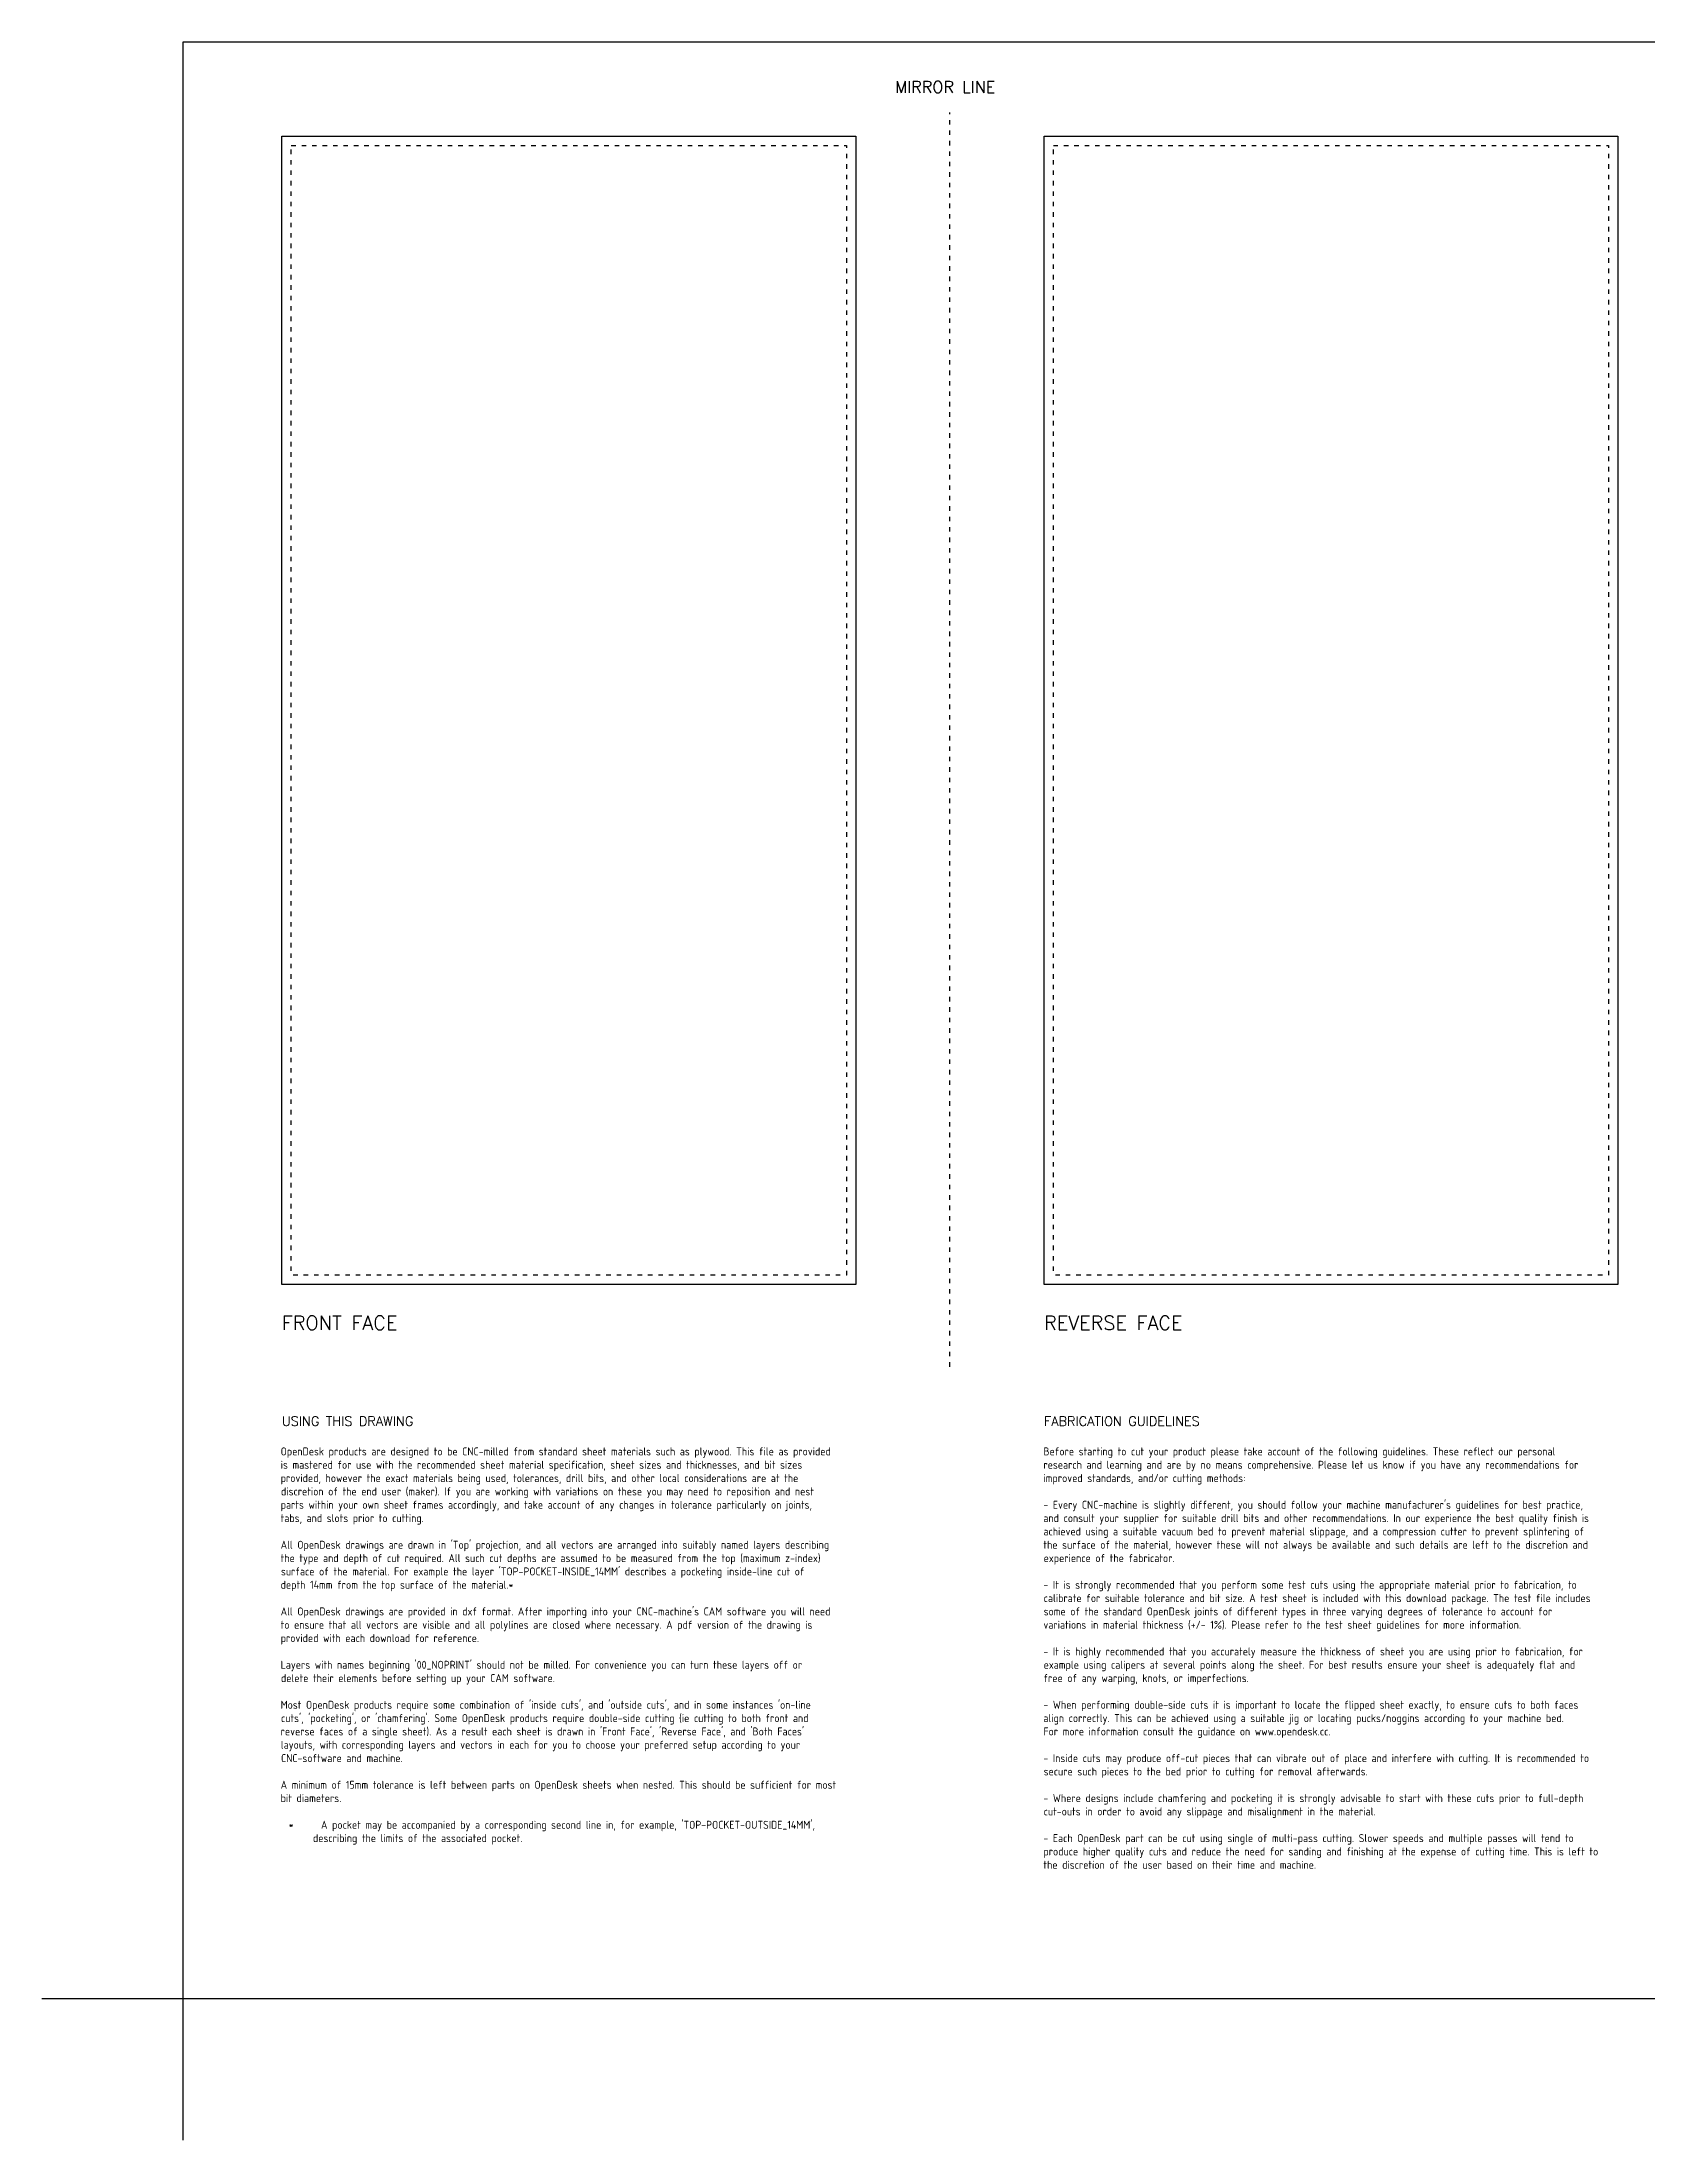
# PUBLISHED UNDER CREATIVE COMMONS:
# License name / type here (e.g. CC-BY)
# Model space of a CAD drawing. Extents: x -300 to 5880, y -300 to 4158.
# Drawn here: x -300 to 3112, y -300 to 4158 of the extents above; entities that cross this region are included whole.
import ezdxf
from ezdxf.enums import TextEntityAlignment as Align

# ---------------------------------------------------------------- set-up
doc = ezdxf.new("R2010")
doc.units = 0
doc.linetypes.add('DGN_STYLE_5', pattern=[22.17944, 9.505474, -12.673965])
doc.layers.add('00-NOPRINT_TEXT', color=7, linetype='CONTINUOUS')
doc.layers.add('00_NOPRINT_TOLERANCE', color=7, linetype='DGN_STYLE_5')
doc.layers.add('BOARD_$TH-NOMINAL', color=3, linetype='CONTINUOUS', lineweight=30)
doc.styles.add('OD-ISOCP-17', font='isocp.shx', dxfattribs={"height": 17})
doc.styles.add('OD-SIMPLEX-20', font='simplex.shx', dxfattribs={"height": 20})
doc.styles.add('OD-SIMPLEX-25', font='simplex.shx', dxfattribs={"height": 25})
doc.styles.add('OD-SIMPLEX-30', font='simplex.shx', dxfattribs={"height": 30})

# ---------------------------------------------------------------- blocks, each defined once
blk = doc.blocks.new('*U0')
at = {"layer": '00-NOPRINT_TEXT', "style": 'OD-SIMPLEX-25'}
blk.add_text('MIRROR LINE', height=25, dxfattribs=at).set_placement((1513.3, 4049.9))

msp = doc.modelspace()

# ---------------------------------------------------------------- linework, layer by layer
at = {"layer": '00-NOPRINT_TEXT', "flags": 128}
msp.add_lwpolyline([(0, 4158), (5880, 4158), (5880, 0), (0, 0)], close=True, dxfattribs=at)
msp.add_lwpolyline([(0, -300), (0, 0), (-300, 0)], dxfattribs=at)
at = {"layer": '00_NOPRINT_TOLERANCE'}
msp.add_line((1630, 1343.2), (1630, 4008), dxfattribs=at)
at = {"layer": '00_NOPRINT_TOLERANCE', "flags": 128}
for points in [[(210, 3958), (1430, 3958), (1430, 1518), (210, 1518)], [(230, 3938), (1410, 3938), (1410, 1538), (230, 1538)], [(1830, 3958), (3050, 3958), (3050, 1518), (1830, 1518)], [(1850, 3938), (3030, 3938), (3030, 1538), (1850, 1538)]]:
    msp.add_lwpolyline(points, close=True, dxfattribs=at)
at = {"layer": 'BOARD_$TH-NOMINAL', "flags": 128}
for points in [[(210, 3958), (1430, 3958), (1430, 1518), (210, 1518)], [(1830, 3958), (3050, 3958), (3050, 1518), (1830, 1518)]]:
    msp.add_lwpolyline(points, close=True, dxfattribs=at)

# ---------------------------------------------------------------- block references
at = {"layer": '00-NOPRINT_TEXT'}
msp.add_blockref('*U0', (0, 0), dxfattribs=at)

# ---------------------------------------------------------------- texts
at = {"layer": '00-NOPRINT_TEXT', "color": 7}
for s, height, style, p in [('FRONT FACE', 30, 'OD-SIMPLEX-30', (210, 1451.3)), ('REVERSE FACE', 30, 'OD-SIMPLEX-30', (1830, 1451.3)), ('USING THIS DRAWING', 20, 'OD-SIMPLEX-20', (210, 1237.4)), ('FABRICATION GUIDELINES', 20, 'OD-SIMPLEX-20', (1830, 1237.4))]:
    msp.add_text(s, height=height, rotation=360, dxfattribs=dict(at, style=style)).set_placement(p, align=Align.TOP_LEFT)
at = {"layer": '00-NOPRINT_TEXT', "color": 7, "style": 'OD-ISOCP-17'}
for s, p in [('OpenDesk products are designed to be CNC-milled from standard sheet materials such as plywood. This file as provided', (207.4, 1154.7)), ('Before starting to cut your product please take account of the following guidelines. These reflect our personal', (1828.7, 1154.7)), ('is mastered for use with the recommended sheet material specification, sheet sizes and thicknesses, and bit sizes', (207.4, 1126.3)), ('provided, however the exact materials being used, tolerances, drill bits, and other local considerations are at the', (207.4, 1098)), ('research and learning and are by no means comprehensive. Please let us know if you have any recommendations for', (1828.7, 1126.3)), ('improved standards, and/or cutting methods:', (1828.7, 1098)), ('discretion of the end user (maker). If you are working with variations on these you may need to reposition and nest', (208.1, 1069.7)), ('tabs, and slots prior to cutting.', (207.4, 1013)), ('parts within your own sheet frames accordingly, and take account of any changes in tolerance particularly on joints,', (207.4, 1041.3)), ("- Every CNC-machine is slightly different, you should follow your machine manufacturer's guidelines for best practice,", (1828.7, 1041.3)), ('and consult your supplier for suitable drill bits and other recommendations. In our experience the best quality finish is', (1828.7, 1013)), ('achieved using a suitable vacuum bed to prevent material slippage, and a compression cutter to prevent splintering of', (1828.7, 984.7)), ('the type and depth of cut required. All such cut depths are assumed to be measured from the top (maximum z-index)', (207.4, 928)), ("All OpenDesk drawings are drawn in 'Top' projection, and all vectors are arranged into suitably named layers describing", (207.4, 956.3)), ('the surface of the material, however these will not always be available and such details are left to the discretion and', (1828.7, 956.3)), ('experience of the fabricator.', (1829.2, 928)), ("surface of the material. For example the layer 'TOP-POCKET-INSIDE_14MM' describes a pocketing inside-line cut of", (208, 899.7)), ('depth 14mm from the top surface of the material.*', (207.4, 871.3)), ('- It is strongly recommended that you perform some test cuts using the appropriate material prior to fabrication, to', (1828.7, 871.3)), ('calibrate for suitable tolerance and bit size. A test sheet is included with this download package. The test file includes', (1829.3, 843)), ('to ensure that all vectors are visible and all polylines are closed where necessary. A pdf version of the drawing is', (207.4, 786.3)), ("All OpenDesk drawings are provided in dxf format. After importing into your CNC-machine's CAM software you will need", (207.4, 814.7)), ('variations in material thickness (+/- 1%%%). Please refer to the test sheet guidelines for more information.', (1828.7, 786.3)), ('some of the standard OpenDesk joints of different types in three varying degrees of tolerance to account for', (1829.2, 814.7)), ('provided with each download for reference.', (207.4, 758)), ("Layers with names beginning '00_NOPRINT' should not be milled. For convenience you can turn these layers off or", (207.4, 701.3)), ('- It is highly recommended that you accurately measure the thickness of sheet you are using prior to fabrication, for', (1828.7, 729.7)), ('example using calipers at several points along the sheet. For best results ensure your sheet is adequately flat and', (1829.2, 701.3)), ('delete their elements before setting up your CAM software.', (208.1, 673)), ('free of any warping, knots, or imperfections.', (1828.7, 673)), ("Most OpenDesk products require some combination of 'inside cuts', and 'outside cuts', and in some instances 'on-line", (207.4, 616.3)), ('- When performing double-side cuts it is important to locate the flipped sheet exactly, to ensure cuts to both faces', (1828.7, 616.3)), ("reverse faces of a single sheet). As a result each sheet is drawn in 'Front Face', 'Reverse Face', and 'Both Faces'", (207.4, 559.7)), ("cuts', 'pocketing', or 'chamfering'. Some OpenDesk products require double-side cutting (ie cutting to both front and", (208.1, 588)), ('align correctly. This can be achieved using a suitable jig or locating pucks/noggins according to your machine bed.', (1828.7, 588)), ('layouts, with corresponding layers and vectors in each for you to choose your preferred setup according to your', (207.8, 531.3)), ('For more information consult the guidance on www.opendesk.cc.', (1828.7, 559.7)), ('CNC-software and machine.', (208.2, 503)), ('- Inside cuts may produce off-cut pieces that can vibrate out of place and interfere with cutting. It is recommended to', (1828.7, 503)), ('secure such pieces to the bed prior to cutting for removal afterwards.', (1829.2, 474.7)), ('A minimum of 15mm tolerance is left between parts on OpenDesk sheets when nested. This should be sufficient for most', (207.4, 446.3)), ('bit diameters.', (207.4, 418)), ('- Where designs include chamfering and pocketing it is strongly advisable to start with these cuts prior to full-depth', (1828.7, 418)), ('cut-outs in order to avoid any slippage and misalignment in the material.', (1829.3, 389.7)), ("*      A pocket may be accompanied by a corresponding second line in, for example, 'TOP-POCKET-OUTSIDE_14MM',", (224.4, 361.3)), ('describing the limits of the associated pocket.', (276.1, 333)), ('- Each OpenDesk part can be cut using single of multi-pass cutting. Slower speeds and multiple passes will tend to', (1828.7, 333)), ('produce higher quality cuts and reduce the need for sanding and finishing at the expense of cutting time. This is left to', (1828.7, 304.7)), ('the discretion of the user based on their time and machine.', (1828.7, 276.3))]:
    msp.add_text(s, height=17, rotation=360, dxfattribs=at).set_placement(p)

doc.saveas('drawing.dxf')
